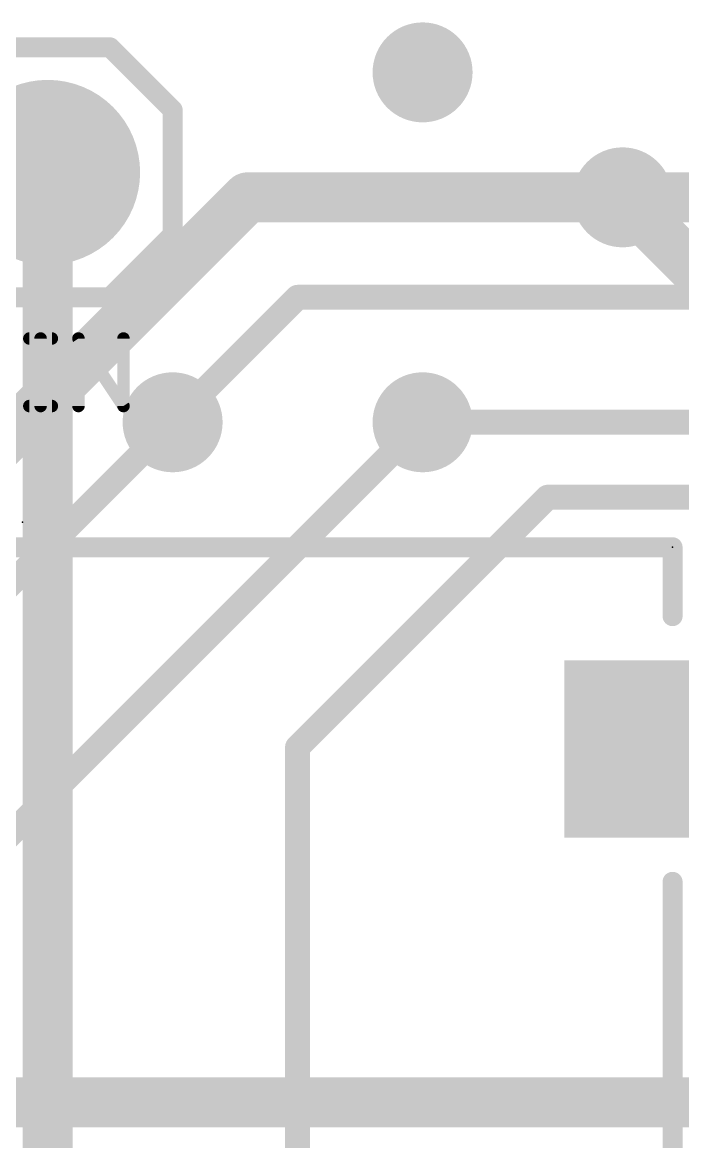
# Model space of a CAD drawing. Extents: x -20 to 87, y -17 to 53.
# Drawn here: x 9.9 to 16.61, y 15.55 to 26.92 of the extents above; entities that cross this region are included whole.
import ezdxf

# ---------------------------------------------------------------- set-up
doc = ezdxf.new("R2010")
doc.units = 0
for name, color, linetype in [('1', 12, 'CONTINUOUS'), ('16', 132, 'CONTINUOUS'), ('17', 110, 'CONTINUOUS'), ('18', 110, 'CONTINUOUS'), ('21', 41, 'CONTINUOUS'), ('23', 53, 'CONTINUOUS'), ('24', 53, 'CONTINUOUS'), ('51', 53, 'CONTINUOUS')]:
    doc.layers.add(name, color=color, linetype=linetype)

# ---------------------------------------------------------------- blocks, each defined once
blk = doc.blocks.new('RECT')
blk.add_solid([(-0.5, -0.5), (0.5, -0.5), (-0.5, 0.5), (0.5, 0.5)])
blk = doc.blocks.new('ROUNDP')
at = {"const_width": 0.5}
blk.add_lwpolyline([(0, -0.25, 1), (0, 0.25, 1), (0, -0.25)], format="xyb", dxfattribs=at)
blk = doc.blocks.new('ROUNDV')
at = {"const_width": 0.5}
blk.add_lwpolyline([(0, -0.25, 1), (0, 0.25, 1), (0, -0.25)], format="xyb", dxfattribs=at)

msp = doc.modelspace()

# ---------------------------------------------------------------- linework, layer by layer
at = {"layer": '1'}
for points, const_width in [([(9.398, 22.352), (12.192, 25.146)], 0.508), ([(12.192, 25.146), (16.002, 25.146)], 0.508), ([(16.002, 25.146), (17.272, 23.876)], 0.508), ([(7.82, 19.25), (11.43, 22.86)], 0.254), ([(8.16, 17.05), (13.97, 22.86)], 0.254), ([(5.61, 15.95), (17.7788, 15.95)], 0.508)]:
    msp.add_lwpolyline(points, dxfattribs=dict(at, const_width=const_width))
for points, const_width in [([(12.192, 25.273, 1), (12.192, 25.019)], 0.254), ([(12.2818, 25.0562, 1), (12.1022, 25.2358)], 0.254), ([(16.0918, 25.2358, 1), (15.9122, 25.0562)], 0.254), ([(16.002, 25.019, 1), (16.002, 25.273)], 0.254), ([(11.4749, 22.8151, 1), (11.3851, 22.9049)], 0.127), ([(14.0149, 22.8151, 1), (13.9251, 22.9049)], 0.127)]:
    msp.add_lwpolyline(points, format="xyb", dxfattribs=dict(at, const_width=const_width))
at = {"layer": '16'}
for points, const_width in [([(10.16, 25.4), (10.16, 5.842)], 0.508), ([(27.686, 25.146), (16.002, 25.146)], 0.508), ([(12.7, 24.13), (11.43, 22.86)], 0.254), ([(28.194, 24.13), (12.7, 24.13)], 0.254), ([(13.97, 22.86), (29.718, 22.86)], 0.254), ([(12.7, 19.558), (15.24, 22.098)], 0.254), ([(26.67, 22.098), (15.24, 22.098)], 0.254), ([(12.7, 6.35), (12.7, 19.558)], 0.254)]:
    msp.add_lwpolyline(points, dxfattribs=dict(at, const_width=const_width))
for points, const_width in [([(10.287, 25.4, 1), (10.033, 25.4)], 0.254), ([(16.002, 25.273, 1), (16.002, 25.019)], 0.254), ([(12.7, 24.1935, 1), (12.7, 24.0665)], 0.127), ([(12.7449, 24.0851, 1), (12.6551, 24.1749)], 0.127), ([(13.97, 22.9235, 1), (13.97, 22.7965)], 0.127), ([(11.3851, 22.9049, 1), (11.4749, 22.8151)], 0.127), ([(15.24, 22.1615, 1), (15.24, 22.0345)], 0.127), ([(15.2849, 22.0531, 1), (15.1951, 22.1429)], 0.127), ([(12.7635, 19.558, 1), (12.6365, 19.558)], 0.127), ([(12.6551, 19.6029, 1), (12.7449, 19.5131)], 0.127)]:
    msp.add_lwpolyline(points, format="xyb", dxfattribs=dict(at, const_width=const_width))
at = {"layer": '21'}
for points, const_width in [([(9.525, 26.67), (10.795, 26.67)], 0.2032), ([(10.795, 26.67), (11.43, 26.035)], 0.2032), ([(11.43, 26.035), (11.43, 24.765)], 0.2032), ([(11.43, 24.765), (10.795, 24.13)], 0.2032), ([(10.795, 24.13), (9.525, 24.13)], 0.2032), ([(9.974, 23.7115), (10.2028, 23.7115)], 0.127), ([(10.0884, 23.0251), (10.0884, 23.7115)], 0.127), ([(10.473, 23.0251), (10.473, 23.7115)], 0.127), ([(10.473, 23.7115), (10.9306, 23.0251)], 0.127), ([(10.9306, 23.0251), (10.9306, 23.7115)], 0.127), ([(9.974, 23.0251), (10.2028, 23.0251)], 0.127), ([(4.41, 21.59), (16.51, 21.59)], 0.2032), ([(16.51, 21.59), (16.51, 20.89)], 0.2032), ([(16.51, 18.19), (16.51, 15.19)], 0.2032)]:
    msp.add_lwpolyline(points, dxfattribs=dict(at, const_width=const_width))
for points, const_width in [([(10.8309, 26.7059, 1), (10.7591, 26.6341)], 0.1016), ([(10.795, 26.6192, 1), (10.795, 26.7208)], 0.1016), ([(11.4808, 26.035, 1), (11.3792, 26.035)], 0.1016), ([(11.3941, 25.9991, 1), (11.4659, 26.0709)], 0.1016), ([(11.3792, 24.765, 1), (11.4808, 24.765)], 0.1016), ([(11.4659, 24.7291, 1), (11.3941, 24.8009)], 0.1016), ([(10.795, 24.0792, 1), (10.795, 24.1808)], 0.1016), ([(10.7591, 24.1659, 1), (10.8309, 24.0941)], 0.1016), ([(9.974, 23.7432, 1), (9.974, 23.6797)], 0.0635), ([(10.1202, 23.7115, 1), (10.0567, 23.7115)], 0.0635), ([(10.2028, 23.6797, 1), (10.2028, 23.7432)], 0.0635), ([(10.5047, 23.7115, 1), (10.4412, 23.7115)], 0.0635), ([(10.4994, 23.7291, 1), (10.4466, 23.6939)], 0.0635), ([(10.9623, 23.7115, 1), (10.8988, 23.7115)], 0.0635), ([(9.974, 23.0569, 1), (9.974, 22.9934)], 0.0635), ([(10.0567, 23.0251, 1), (10.1202, 23.0251)], 0.0635), ([(10.2028, 22.9934, 1), (10.2028, 23.0569)], 0.0635), ([(10.4412, 23.0251, 1), (10.5047, 23.0251)], 0.0635), ([(10.8988, 23.0251, 1), (10.9623, 23.0251)], 0.0635), ([(10.9041, 23.0075, 1), (10.957, 23.0427)], 0.0635), ([(16.5608, 21.59, 1), (16.4592, 21.59)], 0.1016), ([(16.51, 21.5392, 1), (16.51, 21.6408)], 0.1016), ([(16.4592, 20.89, 1), (16.5608, 20.89)], 0.1016), ([(16.5608, 18.19, 1), (16.4592, 18.19)], 0.1016)]:
    msp.add_lwpolyline(points, format="xyb", dxfattribs=dict(at, const_width=const_width))
at = {"layer": '23'}
msp.add_point((16.51, 21.59), dxfattribs=at)
at = {"layer": '24'}
msp.add_point((9.906, 21.844), dxfattribs=at)

# ---------------------------------------------------------------- block references
at = {"layer": '1', "xscale": 1.8, "yscale": 1.4, "rotation": 90}
msp.add_blockref('RECT', (16.11, 19.54), dxfattribs=at)
at = {"layer": '17', "xscale": 1.8796, "yscale": 1.8796, "rotation": 90}
msp.add_blockref('ROUNDP', (10.16, 25.4), dxfattribs=at)
msp.add_blockref('ROUNDP', (10.16, 25.4), dxfattribs=at)
at = {"layer": '18', "xscale": 1.016, "yscale": 1.016}
for p in [(13.97, 26.416), (13.97, 26.416), (16.002, 25.146), (16.002, 25.146), (11.43, 22.86), (11.43, 22.86), (13.97, 22.86), (13.97, 22.86)]:
    msp.add_blockref('ROUNDV', p, dxfattribs=at)
at = {"layer": '51', "xscale": 0.508, "yscale": 0.508}
msp.add_blockref('RECT', (10.16, 25.4), dxfattribs=at)

doc.saveas('drawing.dxf')
